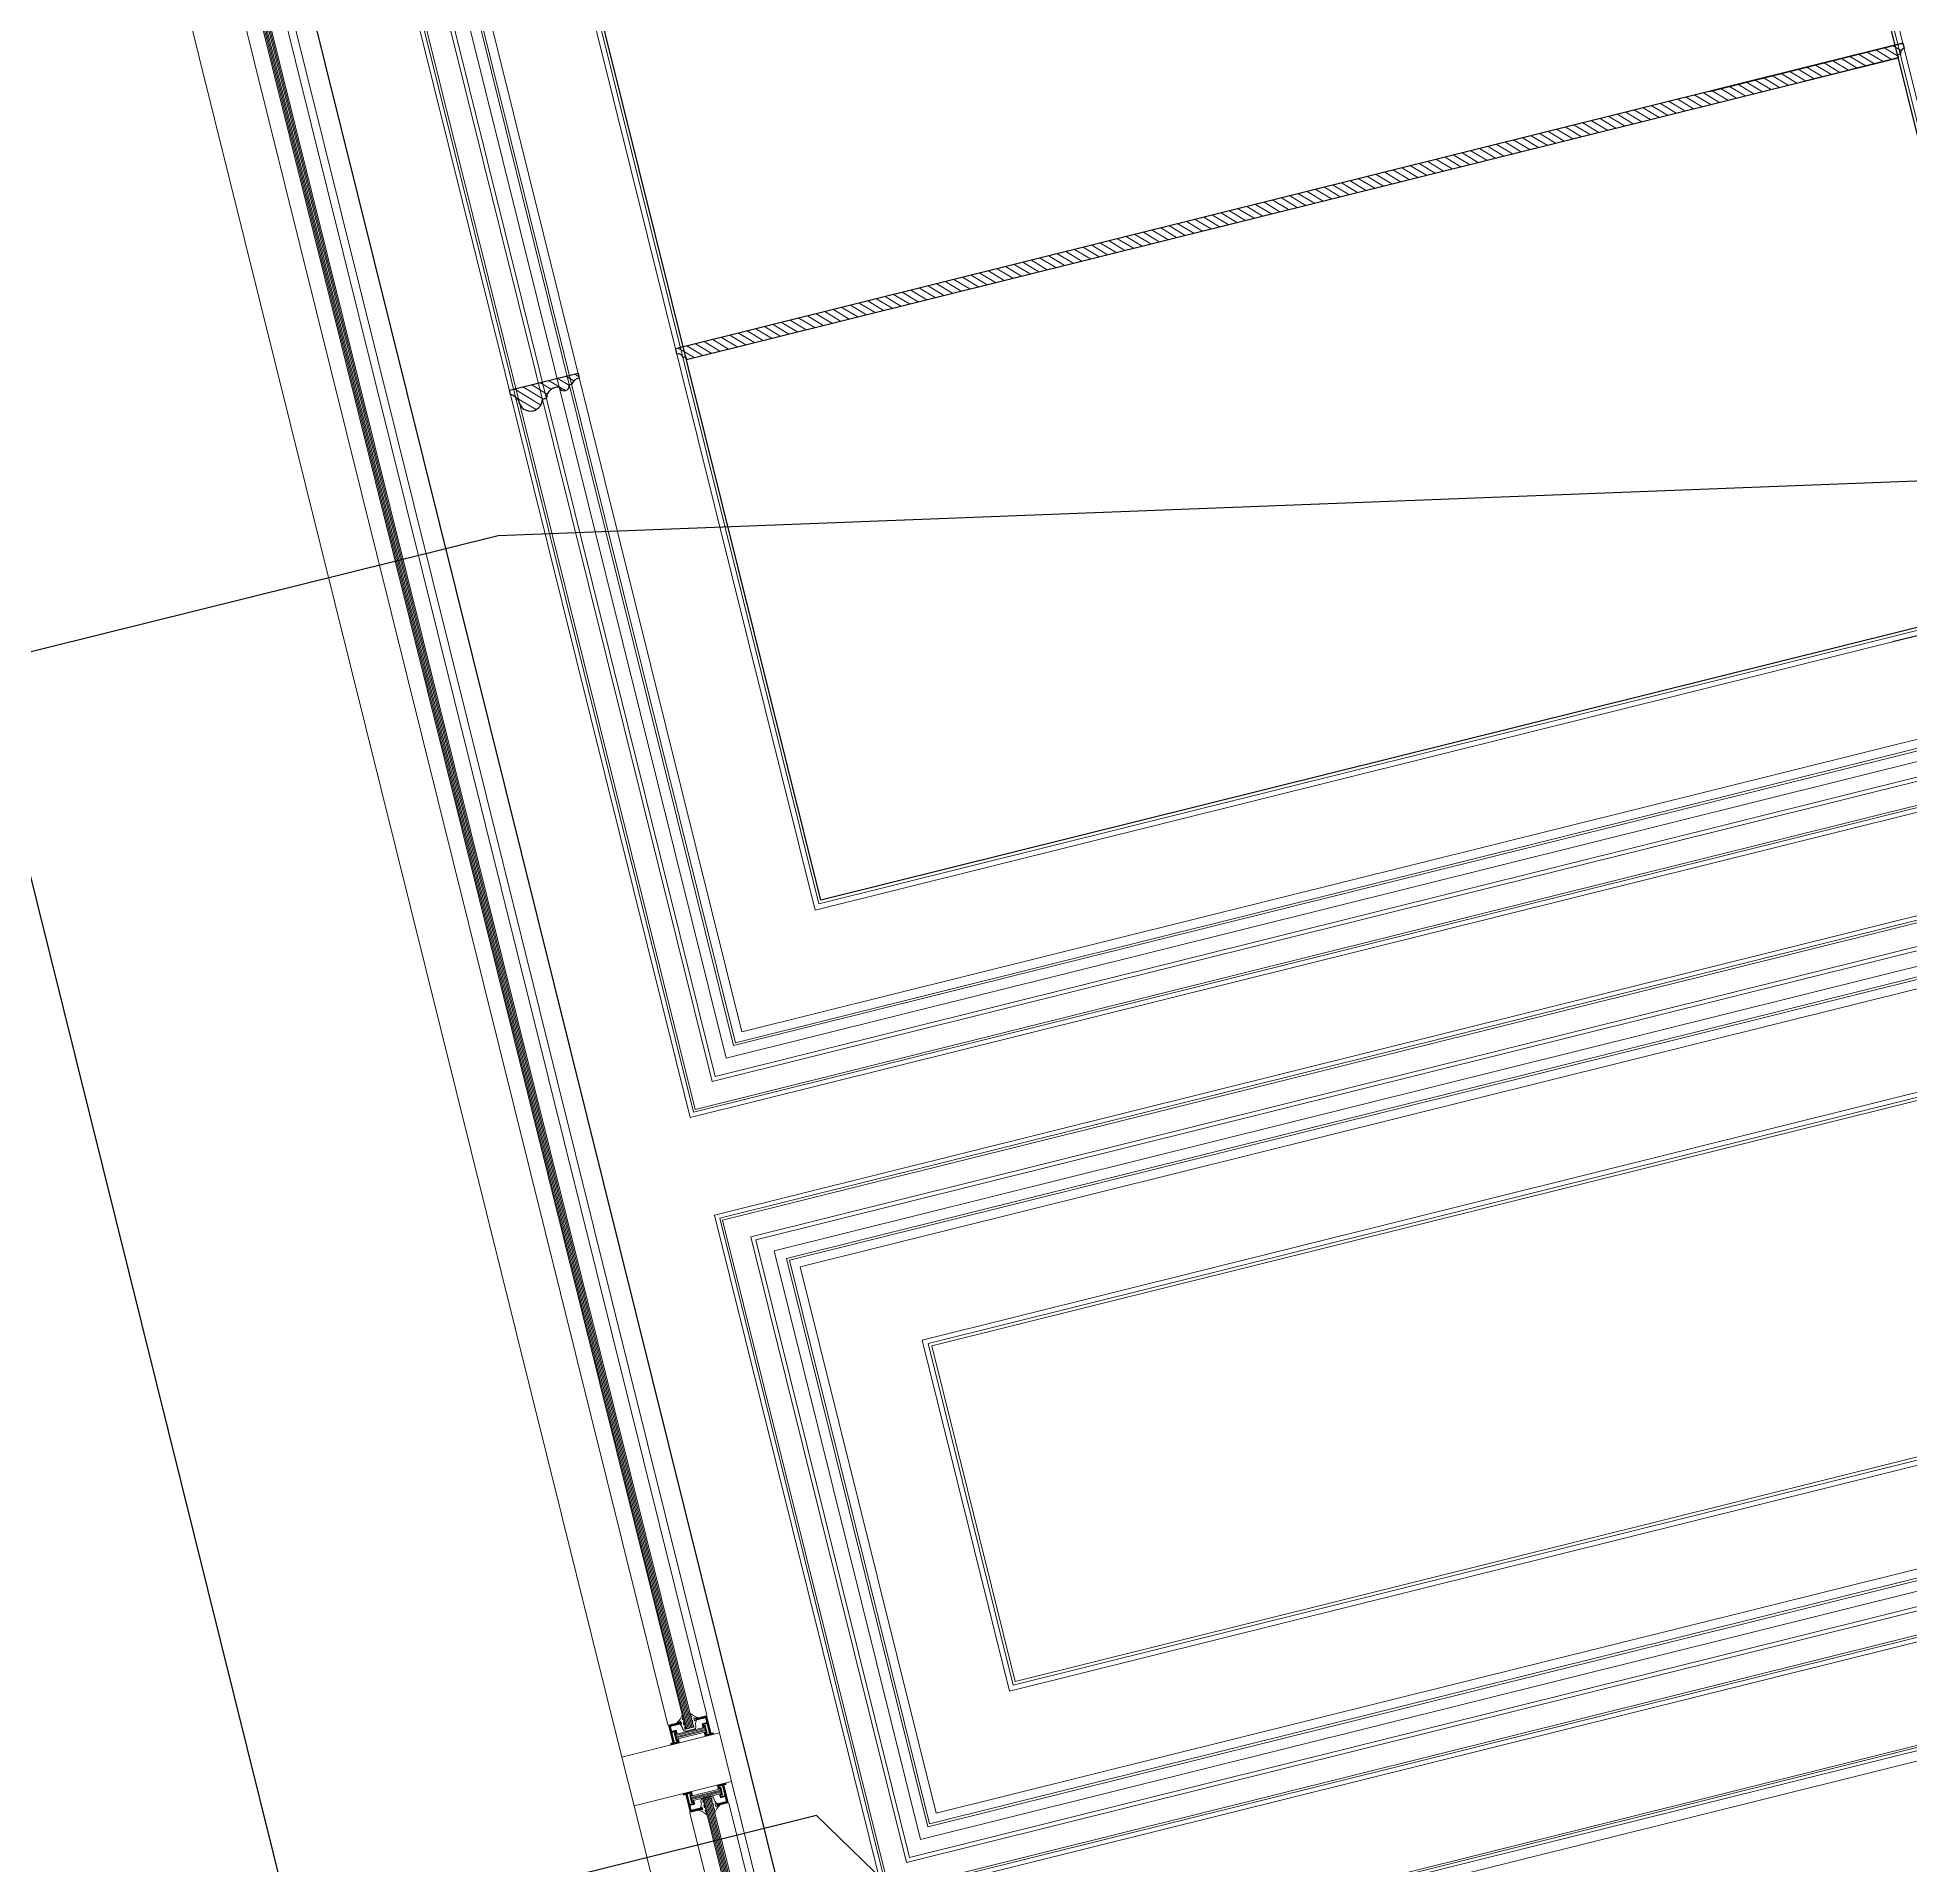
# Model space of a CAD drawing. Header units: inches. Extents: x 122939 to 389145, y 29603 to 574065.
# Drawn here: x 333753 to 335618, y 513212 to 515031 of the extents above; entities that cross this region are included whole.
import ezdxf

# ---------------------------------------------------------------- set-up
doc = ezdxf.new("R2010")
doc.units = ezdxf.units.IN
doc.header["$MEASUREMENT"] = 0
for name, color, linetype in [('48-TITLE', 7, 'Continuous'), ('A-DIMESNION-1', 7, 'Continuous'), ('A-TEXT', 7, 'Continuous'), ('Calliper Section walls', 3, 'Continuous'), ('CQ Grg Gypsum', 41, 'Continuous'), ('CQ PANEL DIMENSION', 1, 'Continuous'), ('CQ Plaster', 1, 'Continuous'), ('CQ wall section', 5, 'Continuous'), ('CQ_callout', 34, 'Continuous')]:
    doc.layers.add(name, color=color, linetype=linetype)
for name, color, linetype, lineweight in [('A-FLOR-SLAB', 7, 'Continuous', 40), ('A-GLAZ', 134, 'Continuous', 18), ('A-RNDR-ALUM', 1, 'Continuous', 9), ('A-RNDR-PT36', 253, 'Continuous', 20), ('CQ gypsum 2', 42, 'Continuous', 0), ('CQ Gypsum Hatch', 8, 'Continuous', 20), ('CQ Marble', 6, 'Continuous', 0)]:
    doc.layers.add(name, color=color, linetype=linetype, lineweight=lineweight)
doc.styles.add('romans', font='romans.shx')
doc.styles.get("Standard").update_dxf_attribs({"font": 'arial.ttf'})
doc.dimstyles.new('CQ Anno', dxfattribs={"dimscale": 40, "dimtxt": 2.2, "dimasz": 300, "dimexe": 1, "dimexo": 0.5, "dimgap": 0.5, "dimtad": 1, "dimrnd": 1, "dimdsep": 46, "dimtxsty": 'Standard', "dimblk": 'DOTSMALL', "dimcen": 0.0025, "dimdle": 0.5, "dimclrd": 8, "dimclre": 8, "dimclrt": 2, "dimazin": 2, "dimtfac": 1, "dimtix": 1, "dimtmove": 1, "dimatfit": 0, "dimfxl": 50, "dimtolj": 1, "dimtzin": 0, "dimlwd": -1, "dimarcsym": 1})
doc.dimstyles.get("Standard").update_dxf_attribs({"dimtxt": 0.18, "dimasz": 0.18, "dimexe": 0.18, "dimexo": 0.0625, "dimgap": 0.09, "dimtad": 0, "dimtih": 1, "dimtoh": 1, "dimdec": 4, "dimzin": 0, "dimdsep": 46, "dimtxsty": 'Standard', "dimcen": 0.09, "dimadec": 0, "dimazin": 0, "dimtfac": 1, "dimtdec": 4, "dimtofl": 0, "dimtmove": 0, "dimatfit": 3, "dimfxl": 1, "dimtolj": 1, "dimtzin": 0, "dimarcsym": 0})

# ---------------------------------------------------------------- blocks, each defined once
blk = doc.blocks.new('GLAZ-2')
at = {"layer": 'A-GLAZ'}
for p, q in [((-26.3, 511.6, 0), (-26.3, 2391.7, 0)), ((-24.9, 511.6, 0), (-24.9, 2391.7, 0)), ((-23.6, 511.6, 0), (-23.6, 2391.7, 0)), ((-22.3, 511.6, 0), (-22.3, 2391.7, 0)), ((-20.9, 511.6, 0), (-20.9, 2391.7, 0)), ((-19.6, 511.6, 0), (-19.6, 2391.7, 0)), ((-18.3, 511.6, 0), (-18.3, 2391.7, 0)), ((-26.3, 61.5, 0), (-26.3, 441.5, 0)), ((-24.9, 61.5, 0), (-24.9, 441.5, 0)), ((-23.6, 61.5, 0), (-23.6, 441.5, 0)), ((-22.3, 61.5, 0), (-22.3, 441.5, 0)), ((-20.9, 61.5, 0), (-20.9, 441.5, 0)), ((-19.6, 61.5, 0), (-19.6, 441.5, 0)), ((-18.3, 61.5, 0), (-18.3, 441.5, 0))]:
    blk.add_line(p, q, dxfattribs=at)
at = {"layer": 'A-RNDR-ALUM'}
for p, q in [((-50, 2400), (-50, 500, 0)), ((50, 2400), (50, 500, 0)), ((-38.2, 510.7, 0), (-37.5, 510.7, 0)), ((-38.2, 510.7, 0), (-38.2, 502.6, 0)), ((-38.2, 510.7, 0), (-37.5, 510.7, 0)), ((-38.2, 510.7, 0), (-38.2, 502.6, 0)), ((-37.5, 510.7, 0), (-37.5, 502.6, 0)), ((-37.5, 510.7, 0), (-37.5, 502.6, 0)), ((-37.5, 509, 0), (-7.1, 509, 0)), ((-37.5, 509, 0), (-7.1, 509, 0)), ((-37.5, 507.8, 0), (-7.1, 507.8, 0)), ((-37.5, 507.8, 0), (-7.1, 507.8, 0)), ((-37.5, 506.6, 0), (-7.1, 506.6, 0)), ((-37.5, 506.6, 0), (-7.1, 506.6, 0)), ((-37.5, 505.5, 0), (-7.1, 505.5, 0)), ((-37.5, 505.5, 0), (-7.1, 505.5, 0)), ((-37.5, 504.3, 0), (-7.1, 504.3, 0)), ((-37.5, 504.3, 0), (-7.1, 504.3, 0)), ((-36, 510.7, 0), (-35.3, 510.7, 0)), ((-36, 510.7, 0), (-35.3, 510.7, 0)), ((-6.4, 510.7, 0), (-7.1, 510.7, 0)), ((-7.1, 510.7, 0), (-7.1, 502.6, 0)), ((-6.4, 510.7, 0), (-7.1, 510.7, 0)), ((-7.1, 510.7, 0), (-7.1, 502.6, 0)), ((-6.4, 510.7, 0), (-6.4, 502.6, 0)), ((-6.4, 510.7, 0), (-6.4, 502.6, 0)), ((-38.2, 502.6, 0), (-37.5, 502.6, 0)), ((-38.2, 502.6, 0), (-37.5, 502.6, 0)), ((-36, 502.6, 0), (-35.3, 502.6, 0)), ((-36, 502.6, 0), (-35.3, 502.6, 0)), ((-6.4, 502.6, 0), (-7.1, 502.6, 0)), ((-6.4, 502.6, 0), (-7.1, 502.6, 0)), ((-50, 450, 0), (-50, 50, 0)), ((50, 450, 0), (50, 50, 0)), ((-38.2, 447.4, 0), (-37.5, 447.4, 0)), ((-38.2, 439.4, 0), (-38.2, 447.4, 0)), ((-38.2, 447.4, 0), (-37.5, 447.4, 0)), ((-38.2, 439.4, 0), (-38.2, 447.4, 0)), ((-38.2, 439.4, 0), (-37.5, 439.4, 0)), ((-38.2, 439.4, 0), (-37.5, 439.4, 0)), ((-37.5, 439.4, 0), (-37.5, 447.4, 0)), ((-37.5, 439.4, 0), (-37.5, 447.4, 0)), ((-37.5, 445.7, 0), (-7.1, 445.7, 0)), ((-37.5, 445.7, 0), (-7.1, 445.7, 0)), ((-37.5, 444.5, 0), (-7.1, 444.5, 0)), ((-37.5, 444.5, 0), (-7.1, 444.5, 0)), ((-37.5, 443.4, 0), (-7.1, 443.4, 0)), ((-37.5, 443.4, 0), (-7.1, 443.4, 0)), ((-37.5, 442.2, 0), (-7.1, 442.2, 0)), ((-37.5, 442.2, 0), (-7.1, 442.2, 0)), ((-37.5, 441, 0), (-7.1, 441, 0)), ((-37.5, 441, 0), (-7.1, 441, 0)), ((-36, 447.4, 0), (-35.3, 447.4, 0)), ((-36, 447.4, 0), (-35.3, 447.4, 0)), ((-36, 439.4, 0), (-35.3, 439.4, 0)), ((-36, 439.4, 0), (-35.3, 439.4, 0)), ((-6.4, 447.4, 0), (-7.1, 447.4, 0)), ((-7.1, 439.4, 0), (-7.1, 447.4, 0)), ((-6.4, 447.4, 0), (-7.1, 447.4, 0)), ((-7.1, 439.4, 0), (-7.1, 447.4, 0)), ((-6.4, 439.4, 0), (-7.1, 439.4, 0)), ((-6.4, 439.4, 0), (-7.1, 439.4, 0)), ((-6.4, 439.4, 0), (-6.4, 447.4, 0)), ((-6.4, 439.4, 0), (-6.4, 447.4, 0))]:
    blk.add_line(p, q, dxfattribs=at)
at = {"layer": 'A-RNDR-ALUM', "elevation": 0}
for points in [[(-14, 517.6), (-15.6, 517.6), (-15.6, 520.6, 0.015553), (-14.8, 520), (-11.6, 520, -0.104304), (-18.3, 526.1), (-18.3, 523.6, 0.016036), (-17.6, 522.8), (-17.6, 521.6), (-18.3, 520.9), (-18.3, 518.1), (-17.6, 518.7), (-17.6, 516.4), (-18.3, 515.7), (-18.3, 512.9), (-17.6, 513.5), (-17.6, 512.2, -0.414214), (-18.3, 511.6), (-26.3, 511.6, -0.414214), (-26.9, 512.2), (-26.9, 513.5), (-26.3, 512.9), (-26.3, 515.7), (-26.9, 516.4), (-26.9, 518.7), (-26.3, 518.1), (-26.3, 520.9), (-26.9, 521.6), (-26.9, 522.8, 0.016036), (-26.3, 523.6), (-26.3, 526.1, -0.104304), (-33, 520), (-29.8, 520, 0.015553), (-28.9, 520.6), (-28.9, 517.6), (-30.6, 517.6, -0.021646), (-28.9, 514.1), (-28.9, 512.2, 0.414214), (-26.3, 509.6), (-18.3, 509.6, 0.414214), (-15.6, 512.2), (-15.6, 514.1, -0.021646)], [(-14, 432.4), (-15.6, 432.4), (-15.6, 429.5, -0.015553), (-14.8, 430), (-11.6, 430, 0.104304), (-18.3, 423.9), (-18.3, 426.5, -0.016036), (-17.6, 427.2), (-17.6, 428.5), (-18.3, 429.1), (-18.3, 432), (-17.6, 431.3), (-17.6, 433.7), (-18.3, 434.3), (-18.3, 437.2), (-17.6, 436.5), (-17.6, 437.8, 0.414214), (-18.3, 438.5), (-26.3, 438.5, 0.414214), (-26.9, 437.8), (-26.9, 436.5), (-26.3, 437.2), (-26.3, 434.3), (-26.9, 433.7), (-26.9, 431.3), (-26.3, 432), (-26.3, 429.1), (-26.9, 428.5), (-26.9, 427.2, -0.016036), (-26.3, 426.5), (-26.3, 423.9, 0.104304), (-33, 430), (-29.8, 430, -0.015553), (-28.9, 429.5), (-28.9, 432.4), (-30.6, 432.4, 0.021646), (-28.9, 435.9), (-28.9, 437.8, -0.414214), (-26.3, 440.5), (-18.3, 440.5, -0.414214), (-15.6, 437.8), (-15.6, 435.9, 0.021646)]]:
    blk.add_lwpolyline(points, format="xyb", close=True, dxfattribs=at)
at = {"layer": 'A-RNDR-ALUM'}
blk.add_lwpolyline([(-50, 450), (50, 450), (50, 500), (-50, 500)], close=True, dxfattribs=at)
at = {"layer": 'A-RNDR-ALUM', "const_width": 0.928, "elevation": 0}
for points in [[(-43.7, 501.4, 0.414214), (-44.2, 500.9)], [(-43.7, 501.4, 0.414214), (-44.2, 500.9)], [(-0.7, 501.4, -0.414214), (-0.2, 501)], [(-0.7, 501.4, -0.414214), (-0.2, 501)], [(-43.7, 448.6, -0.414214), (-44.2, 449.1)], [(-43.7, 448.6, -0.414214), (-44.2, 449.1)], [(-0.7, 448.6, 0.414214), (-0.2, 449.1)], [(-0.7, 448.6, 0.414214), (-0.2, 449.1)]]:
    blk.add_lwpolyline(points, format="xyb", dxfattribs=at)
at = {"layer": 'A-RNDR-ALUM'}
for points in [[(-40.6, 518.8, 0), (-40.6, 520, 0), (-29.9, 518.8, 0), (-29.9, 520, 0)], [(-40.6, 518.8, 0), (-40.6, 520, 0), (-29.9, 518.8, 0), (-29.9, 520, 0)], [(-40.6, 517.6, 0), (-40.6, 518.8, 0), (-29.9, 517.6, 0), (-29.9, 518.8, 0)], [(-40.6, 517.6, 0), (-40.6, 518.8, 0), (-29.9, 517.6, 0), (-29.9, 518.8, 0)], [(-39.8, 513.3, 0), (-39.8, 511.5, 0), (-35, 513.3, 0), (-36.9, 511.5, 0)], [(-39.8, 513.3, 0), (-39.8, 511.5, 0), (-35, 513.3, 0), (-36.9, 511.5, 0)], [(-36.9, 509.3, 0), (-35, 509.3, 0), (-36.9, 511.5, 0), (-35, 513.3, 0)], [(-36.9, 509.3, 0), (-35, 509.3, 0), (-36.9, 511.5, 0), (-35, 513.3, 0)], [(-36.9, 504, 0), (-35, 504, 0), (-36.9, 501.9, 0), (-35, 500, 0)], [(-36.9, 504, 0), (-35, 504, 0), (-36.9, 501.9, 0), (-35, 500, 0)], [(-4.3, 518.8, 0), (-4.3, 520, 0), (-15.1, 518.8, 0), (-15.1, 520, 0)], [(-4.3, 518.8, 0), (-4.3, 520, 0), (-15.1, 518.8, 0), (-15.1, 520, 0)], [(-4.3, 517.6, 0), (-4.3, 518.8, 0), (-15.1, 517.6, 0), (-15.1, 518.8, 0)], [(-4.3, 517.6, 0), (-4.3, 518.8, 0), (-15.1, 517.6, 0), (-15.1, 518.8, 0)], [(-4.6, 513.3, 0), (-4.6, 511.5, 0), (-9.4, 513.3, 0), (-7.5, 511.5, 0)], [(-7.5, 509.3, 0), (-9.4, 509.3, 0), (-7.5, 511.5, 0), (-9.4, 513.3, 0)], [(-4.6, 513.3, 0), (-4.6, 511.5, 0), (-9.4, 513.3, 0), (-7.5, 511.5, 0)], [(-7.5, 509.3, 0), (-9.4, 509.3, 0), (-7.5, 511.5, 0), (-9.4, 513.3, 0)], [(-7.5, 504, 0), (-9.4, 504, 0), (-7.5, 501.9, 0), (-9.4, 500, 0)], [(-7.5, 504, 0), (-9.4, 504, 0), (-7.5, 501.9, 0), (-9.4, 500, 0)], [(-44.6, 500, 0), (-44.6, 500.9, 0), (-42.2, 500, 0), (-43.7, 500.9, 0)], [(-44.6, 500, 0), (-44.6, 500.9, 0), (-42.2, 500, 0), (-43.7, 500.9, 0)], [(-42.2, 500, 0), (-43.7, 500.9, 0), (-42.2, 501.9, 0), (-43.7, 501.9, 0)], [(-42.2, 500, 0), (-43.7, 500.9, 0), (-42.2, 501.9, 0), (-43.7, 501.9, 0)], [(-36.9, 501.9, 0), (-35, 500, 0), (-39.8, 501.9, 0), (-39.8, 500, 0)], [(-36.9, 501.9, 0), (-35, 500, 0), (-39.8, 501.9, 0), (-39.8, 500, 0)], [(-7.5, 501.9, 0), (-9.4, 500, 0), (-4.6, 501.9, 0), (-4.6, 500, 0)], [(-7.5, 501.9, 0), (-9.4, 500, 0), (-4.6, 501.9, 0), (-4.6, 500, 0)], [(-2.2, 500, 0), (-0.7, 500.9, 0), (-2.2, 501.9, 0), (-0.7, 501.9, 0)], [(-2.2, 500, 0), (-0.7, 500.9, 0), (-2.2, 501.9, 0), (-0.7, 501.9, 0)], [(0.2, 500, 0), (0.2, 500.9, 0), (-2.2, 500, 0), (-0.7, 500.9, 0)], [(0.2, 500, 0), (0.2, 500.9, 0), (-2.2, 500, 0), (-0.7, 500.9, 0)], [(-44.6, 450, 0), (-44.6, 449.1, 0), (-42.2, 450, 0), (-43.7, 449.1, 0)], [(-44.6, 450, 0), (-44.6, 449.1, 0), (-42.2, 450, 0), (-43.7, 449.1, 0)], [(-42.2, 450, 0), (-43.7, 449.1, 0), (-42.2, 448.2, 0), (-43.7, 448.2, 0)], [(-42.2, 450, 0), (-43.7, 449.1, 0), (-42.2, 448.2, 0), (-43.7, 448.2, 0)], [(-36.9, 448.2, 0), (-35, 450, 0), (-39.8, 448.2, 0), (-39.8, 450, 0)], [(-36.9, 448.2, 0), (-35, 450, 0), (-39.8, 448.2, 0), (-39.8, 450, 0)], [(-36.9, 446, 0), (-35, 446, 0), (-36.9, 448.2, 0), (-35, 450, 0)], [(-36.9, 446, 0), (-35, 446, 0), (-36.9, 448.2, 0), (-35, 450, 0)], [(-7.5, 448.2, 0), (-9.4, 450, 0), (-4.6, 448.2, 0), (-4.6, 450, 0)], [(-7.5, 446, 0), (-9.4, 446, 0), (-7.5, 448.2, 0), (-9.4, 450, 0)], [(-7.5, 446, 0), (-9.4, 446, 0), (-7.5, 448.2, 0), (-9.4, 450, 0)], [(-7.5, 448.2, 0), (-9.4, 450, 0), (-4.6, 448.2, 0), (-4.6, 450, 0)], [(-2.2, 450, 0), (-0.7, 449.1, 0), (-2.2, 448.2, 0), (-0.7, 448.2, 0)], [(0.2, 450, 0), (0.2, 449.1, 0), (-2.2, 450, 0), (-0.7, 449.1, 0)], [(-2.2, 450, 0), (-0.7, 449.1, 0), (-2.2, 448.2, 0), (-0.7, 448.2, 0)], [(0.2, 450, 0), (0.2, 449.1, 0), (-2.2, 450, 0), (-0.7, 449.1, 0)], [(-40.6, 432.4, 0), (-40.6, 431.2, 0), (-29.9, 432.4, 0), (-29.9, 431.2, 0)], [(-40.6, 432.4, 0), (-40.6, 431.2, 0), (-29.9, 432.4, 0), (-29.9, 431.2, 0)], [(-40.6, 431.2, 0), (-40.6, 430, 0), (-29.9, 431.2, 0), (-29.9, 430, 0)], [(-40.6, 431.2, 0), (-40.6, 430, 0), (-29.9, 431.2, 0), (-29.9, 430, 0)], [(-39.8, 436.7, 0), (-39.8, 438.5, 0), (-35, 436.7, 0), (-36.9, 438.5, 0)], [(-39.8, 436.7, 0), (-39.8, 438.5, 0), (-35, 436.7, 0), (-36.9, 438.5, 0)], [(-36.9, 440.7, 0), (-35, 440.7, 0), (-36.9, 438.5, 0), (-35, 436.7, 0)], [(-36.9, 440.7, 0), (-35, 440.7, 0), (-36.9, 438.5, 0), (-35, 436.7, 0)], [(-4.3, 432.4, 0), (-4.3, 431.2, 0), (-15.1, 432.4, 0), (-15.1, 431.2, 0)], [(-4.3, 432.4, 0), (-4.3, 431.2, 0), (-15.1, 432.4, 0), (-15.1, 431.2, 0)], [(-4.3, 431.2, 0), (-4.3, 430, 0), (-15.1, 431.2, 0), (-15.1, 430, 0)], [(-4.3, 431.2, 0), (-4.3, 430, 0), (-15.1, 431.2, 0), (-15.1, 430, 0)], [(-7.5, 440.7, 0), (-9.4, 440.7, 0), (-7.5, 438.5, 0), (-9.4, 436.7, 0)], [(-7.5, 440.7, 0), (-9.4, 440.7, 0), (-7.5, 438.5, 0), (-9.4, 436.7, 0)], [(-4.6, 436.7, 0), (-4.6, 438.5, 0), (-9.4, 436.7, 0), (-7.5, 438.5, 0)], [(-4.6, 436.7, 0), (-4.6, 438.5, 0), (-9.4, 436.7, 0), (-7.5, 438.5, 0)]]:
    blk.add_solid(points, dxfattribs=at)
for points in [[(-42.2, 520, 0), (-39.8, 517.6, 0), (-42.2, 500, 0), (-39.8, 500, 0)], [(-42.2, 520, 0), (-39.8, 517.6, 0), (-40.1, 520, 0), (-40.1, 517.6, 0)], [(-42.2, 520, 0), (-39.8, 517.6, 0), (-42.2, 500, 0), (-39.8, 500, 0)], [(-42.2, 520, 0), (-39.8, 517.6, 0), (-40.1, 520, 0), (-40.1, 517.6, 0)], [(-4.6, 517.6, 0), (-2.2, 520, 0), (-4.6, 500, 0), (-2.2, 500, 0)], [(-2.2, 520, 0), (-4.6, 517.6, 0), (-4.3, 520, 0), (-4.3, 517.6, 0)], [(-4.6, 517.6, 0), (-2.2, 520, 0), (-4.6, 500, 0), (-2.2, 500, 0)], [(-2.2, 520, 0), (-4.6, 517.6, 0), (-4.3, 520, 0), (-4.3, 517.6, 0)], [(-42.2, 430, 0), (-39.8, 432.4, 0), (-42.2, 450, 0), (-39.8, 450, 0)], [(-42.2, 430, 0), (-39.8, 432.4, 0), (-42.2, 450, 0), (-39.8, 450, 0)], [(-4.6, 432.4, 0), (-2.2, 430, 0), (-4.6, 450, 0), (-2.2, 450, 0)], [(-4.6, 432.4, 0), (-2.2, 430, 0), (-4.6, 450, 0), (-2.2, 450, 0)], [(-42.2, 430, 0), (-39.8, 432.4, 0), (-40.1, 430, 0), (-40.1, 432.4, 0)], [(-42.2, 430, 0), (-39.8, 432.4, 0), (-40.1, 430, 0), (-40.1, 432.4, 0)], [(-2.2, 430, 0), (-4.6, 432.4, 0), (-4.3, 430, 0), (-4.3, 432.4, 0)], [(-2.2, 430, 0), (-4.6, 432.4, 0), (-4.3, 430, 0), (-4.3, 432.4, 0)]]:
    blk.add_trace(points, dxfattribs=at)
at = {"layer": 'A-RNDR-PT36'}
for p, q in [((-42.2, 520, 0), (-42.2, 2380.2, 0)), ((-2.2, 2380.2, 0), (-2.2, 520, 0)), ((-42.2, 70, 0), (-42.2, 430, 0)), ((-2.2, 430, 0), (-2.2, 70, 0))]:
    blk.add_line(p, q, dxfattribs=at)
blk = doc.blocks.new('section a and b')
at = {"layer": 'Calliper Section walls', "color": 1}
blk.add_line((118722.6, -26290.5, 0), (118722.6, -29190.5, 0), dxfattribs=at)
at = {"layer": 'CQ Plaster', "color": 1, "ltscale": 0.03}
blk.add_line((119202.6, -26310.5, 0), (119202.6, -29190.5, 0), dxfattribs=at)
at = {"layer": 'A-FLOR-SLAB', "xscale": -1}
blk.add_blockref('GLAZ-2', (119132.6, -29190.5, 0), dxfattribs=at)
blk = doc.blocks.new('DOT')
at = {"layer": '48-TITLE'}
h = blk.add_hatch(color=256, dxfattribs=at)
h.dxf.hatch_style = 1
edge = h.paths.add_edge_path()
edge.add_arc((0, -1.03), 1.03, 0, 360)
blk.add_circle((0, -1.03), 1.03, dxfattribs=at)
blk = doc.blocks.new('_DotSmall')
at = {"color": 0, "linetype": 'ByBlock', "const_width": 0.5}
blk.add_lwpolyline([(-0.0625, 0, 1), (0.0625, 0, 1)], format="xyb", close=True, dxfattribs=at)
blk = doc.blocks.new('*D285')
at = {"layer": 'A-DIMESNION-1', "color": 8, "lineweight": -2, "ltscale": 0.05, "transparency": 16777216}
for p, q in [((336598.7, 519154.1), (331167.4, 517802.8)), ((334379.5, 512815.8), (332523.1, 512354))]:
    blk.add_line(p, q, dxfattribs=at)
at = {"layer": 'A-DIMESNION-1', "color": 8, "ltscale": 0.05, "transparency": 16777216}
blk.add_line((332564.3, 512353.9), (331203.8, 517822.2), dxfattribs=at)
at = {"layer": 'Defpoints', "color": 0, "linetype": 'Continuous', "ltscale": 0.05, "transparency": 16777216}
for p in [(336618.1, 519159, 0), (331206.2, 517812.5), (334398.9, 512820.7)]:
    blk.add_point(p, dxfattribs=at)
at = {"layer": 'A-DIMESNION-1', "color": 8, "linetype": 'Continuous', "ltscale": 0.05, "transparency": 16777216, "xscale": 20, "yscale": 20, "zscale": 20}
for p, rotation in [((331206.2, 517812.5), 103.9714232843947), ((332561.9, 512363.6), 283.9714232843947)]:
    blk.add_blockref('_DotSmall', p, dxfattribs=dict(at, rotation=rotation))
at = {"layer": 'A-DIMESNION-1', "color": 2, "linetype": 'Continuous', "ltscale": 0.05, "transparency": 16777216, "insert": (331911.7, 515094.9), "char_height": 44, "attachment_point": 5, "rotation": 283.9714}
blk.add_mtext('\\A1;5615', dxfattribs=at)
blk = doc.blocks.new('*D295')
at = {"layer": 'A-DIMESNION-1', "color": 8, "lineweight": -2, "ltscale": 0.05, "transparency": 16777216}
for p, q in [((334450.2, 516337.1), (331927.8, 515709.5)), ((334379.5, 512815.8), (332748.7, 512410.1))]:
    blk.add_line(p, q, dxfattribs=at)
at = {"layer": 'A-DIMESNION-1', "color": 8, "ltscale": 0.05, "transparency": 16777216}
blk.add_line((331964.2, 515728.9), (332789.9, 512410.1), dxfattribs=at)
at = {"layer": 'Defpoints', "color": 0, "linetype": 'Continuous', "ltscale": 0.05, "transparency": 16777216}
for p in [(334469.6, 516341.9, 0), (334398.9, 512820.7), (332787.5, 512419.8)]:
    blk.add_point(p, dxfattribs=at)
at = {"layer": 'A-DIMESNION-1', "color": 8, "linetype": 'Continuous', "ltscale": 0.05, "transparency": 16777216, "xscale": 20, "yscale": 20, "zscale": 20}
for p, rotation in [((331966.6, 515719.2), 103.9714232843947), ((332787.5, 512419.8), 283.9714232843947)]:
    blk.add_blockref('_DotSmall', p, dxfattribs=dict(at, rotation=rotation))
at = {"layer": 'A-DIMESNION-1', "color": 2, "linetype": 'Continuous', "ltscale": 0.05, "transparency": 16777216, "insert": (332404.7, 514076.3), "char_height": 44, "attachment_point": 5, "rotation": 283.9714}
blk.add_mtext('\\A1;3400', dxfattribs=at)
blk = doc.blocks.new('*D345')
at = {"layer": 'A-DIMESNION-1', "color": 8, "ltscale": 0.05, "transparency": 16777216}
for p, q in [((335639.4, 514439.7), (335634.5, 514459.1)), ((335639.4, 514439.7), (335663.5, 514342.6)), ((335663.5, 514342.6), (335668.3, 514323.2))]:
    blk.add_line(p, q, dxfattribs=at)
at = {"layer": 'A-DIMESNION-1', "color": 8, "lineweight": -2, "ltscale": 0.05, "transparency": 16777216}
for p, q in [((335698.5, 514454.4), (335600.5, 514430)), ((335722.7, 514357.4), (335624.7, 514333))]:
    blk.add_line(p, q, dxfattribs=at)
at = {"layer": 'Defpoints', "color": 0, "linetype": 'Continuous', "ltscale": 0.05, "transparency": 16777216}
for p in [(335717.9, 514459.2, 0), (335742.1, 514362.2, 0), (335663.5, 514342.6)]:
    blk.add_point(p, dxfattribs=at)
at = {"layer": 'A-DIMESNION-1', "color": 8, "linetype": 'Continuous', "ltscale": 0.05, "transparency": 16777216, "xscale": 20, "yscale": 20, "zscale": 20}
for p, rotation in [((335639.4, 514439.7), 283.9714232843947), ((335663.5, 514342.6), 103.9714232843947)]:
    blk.add_blockref('_DotSmall', p, dxfattribs=dict(at, rotation=rotation))
at = {"layer": 'A-DIMESNION-1', "color": 2, "linetype": 'Continuous', "ltscale": 0.05, "transparency": 16777216, "insert": (335679, 514398), "char_height": 44, "attachment_point": 5, "rotation": 283.9714}
blk.add_mtext('\\A1;100', dxfattribs=at)

msp = doc.modelspace()

# ---------------------------------------------------------------- hatches: boundary and pattern name
at = {"layer": 'CQ Gypsum Hatch'}
h = msp.add_hatch(dxfattribs=at)
h.set_pattern_fill('ANSI31', color=256, scale=50, angle=283.971423, style=0)
h.set_pattern_definition([(328.9714233, (98010.9385, 540048.388), (3.22165956, 5.35568947), [])])
edge = h.paths.add_edge_path()
edge.add_line((335610.515, 515025.576), (334388.541, 514721.551))
edge.add_line((334388.541, 514721.551), (334389.748, 514716.699))
edge.add_arc((334390.824, 514711.639), 5.173, 15.855548, 102.006477, ccw=False)
edge.add_line((334395.801, 514713.052), (334398.712, 514713.777))
edge.add_line((334398.712, 514713.777), (334399.436, 514710.866))
edge.add_line((334399.436, 514710.866), (335605.897, 515011.031))
h = msp.add_hatch(dxfattribs=at)
h.set_pattern_fill('ANSI31', color=256, scale=50, angle=283.971423, style=0)
h.set_pattern_definition([(328.9714233, (567042.3525, 483864.126), (3.22165956, 5.35568947), [])])
edge = h.paths.add_edge_path()
edge.add_arc((334244.287, 514671.507), 11.879, -178.744899, 0.025333, ccw=False)
edge.add_line((334232.41, 514671.247), (334230.155, 514670.686))
edge.add_ellipse((334225.946, 514669.638), major_axis=(-1.577, 6.34), ratio=0.66380614, start_angle=270, end_angle=360)
edge.add_line((334224.369, 514675.979), (334223.262, 514680.43))
edge.add_line((334223.262, 514680.43), (334291.639, 514697.442))
edge.add_line((334291.639, 514697.442), (334292.871, 514692.49))
edge.add_arc((334294.379, 514682.875), 9.733, 98.915969, 160.050838)
edge.add_line((334285.23, 514686.196), (334282.923, 514685.622))
edge.add_arc((334277.819, 514684.911), 5.153, -159.984363, 7.92721, ccw=False)
edge.add_arc((334271.327, 514672.085), 11.184, 81.516646, 177.855547)
edge.add_spline(control_points=[(334260.151, 514672.504), (334258.822, 514672.173), (334257.494, 514671.843), (334256.166, 514671.512)], knot_values=[0, 0, 0, 0, 0.16719196, 0.16719196, 0.16719196, 0.16719196], degree=3, periodic=0)

# ---------------------------------------------------------------- linework, layer by layer
at = {"layer": 'CQ Grg Gypsum'}
for p, q in [((334223.262, 514680.43, -0.006), (334291.639, 514697.442, -0.006)), ((334291.639, 514697.442, -0.006), (334292.871, 514692.49, -0.006)), ((334224.369, 514675.979, -0.006), (334223.262, 514680.43, -0.006)), ((334282.923, 514685.622, -0.006), (334285.23, 514686.196, -0.006)), ((334230.155, 514670.686, -0.006), (334232.41, 514671.247, -0.006))]:
    msp.add_line(p, q, dxfattribs=at)
at = {"layer": 'CQ Grg Gypsum', "elevation": -0.006}
for points in [[(335610.515, 515025.576), (334388.541, 514721.551), (334389.748, 514716.699, -0.39467141), (334395.801, 514713.052), (334398.712, 514713.777), (334399.436, 514710.866), (335605.897, 515011.031)], [(335418.019, 514977.684), (335610.515, 515025.576), (335611.722, 515020.724, 0.39467141), (335608.084, 515014.667), (335605.173, 515013.942), (335605.897, 515011.031), (335510.778, 514987.365)]]:
    msp.add_lwpolyline(points, format="xyb", dxfattribs=at)
at = {"layer": 'CQ Grg Gypsum'}
for centre, radius, start, end in [((334271.327, 514672.085, -0.006), 11.184, 81.516646, 177.855547), ((334277.819, 514684.911, -0.006), 5.153, 200.015637, 7.92721), ((334294.379, 514682.875, -0.006), 9.733, 98.915969, 160.050838), ((334244.287, 514671.507, -0.006), 11.879, 181.255094, 0.025333)]:
    msp.add_arc(centre, radius, start, end, dxfattribs=at)
at = {"layer": 'CQ Grg Gypsum', "extrusion": (0, 0, -1)}
msp.add_ellipse((334225.946, 514669.638, -0.006), major_axis=(-1.577, 6.34), ratio=0.66380614, start_param=0, end_param=1.57079633, dxfattribs=at)
at = {"layer": 'CQ Grg Gypsum'}
msp.add_spline([(334256.166, 514671.512, -0.006), (334260.151, 514672.504, -0.006)], degree=3, dxfattribs=at)
at = {"layer": 'CQ gypsum 2', "elevation": -0.006}
for points in [[(335956.043, 514342.815), (334403.371, 513956.513), (334020.452, 515495.585), (335573.125, 515881.887)], [(335950.787, 514345.976), (334406.533, 513961.768), (334025.708, 515492.423), (335569.963, 515876.631)], [(335947.971, 514347.671), (334408.227, 513964.585), (334028.524, 515490.729), (335568.269, 515873.815)], [(335919.957, 514364.522), (334425.078, 513992.599), (334056.538, 515473.878), (335551.418, 515845.801)], [(335914.981, 514367.516), (334428.072, 513997.575), (334061.515, 515470.884), (335548.424, 515840.825)], [(335896.783, 514378.462), (334439.018, 514015.773), (334079.713, 515459.938), (335537.477, 515822.627)], [(335884.362, 514385.934), (334446.49, 514028.194), (334092.133, 515452.466), (335530.006, 515810.206)], [(335881.481, 514387.667), (334448.223, 514031.075), (334095.015, 515450.733), (335528.272, 515807.325)], [(335870.654, 514394.18), (334454.736, 514041.902), (334105.842, 515444.22), (335521.76, 515796.498)], [(335749.469, 514467.078), (334527.634, 514163.087), (334227.027, 515371.322), (335448.862, 515675.313)], [(335743.418, 514470.717), (334531.274, 514169.138), (334233.078, 515367.682), (335445.222, 515669.262)], [(335980.187, 514245.773), (334427.515, 513859.471), (334596.802, 513179.051), (336149.475, 513565.353)], [(335977.026, 514240.517), (334432.771, 513856.309), (334599.964, 513184.307), (336144.219, 513568.514)], [(335975.331, 514237.701), (334435.587, 513854.615), (334601.658, 513187.123), (336141.402, 513570.209)], [(335958.48, 514209.687), (334463.601, 513837.764), (334618.509, 513215.137), (336113.389, 513587.06)], [(335955.486, 514204.711), (334468.577, 513834.77), (334621.503, 513220.113), (336108.412, 513590.054)], [(335944.54, 514186.513), (334486.775, 513823.823), (334632.45, 513238.311), (336090.214, 513601)], [(335937.068, 514174.092), (334499.196, 513816.352), (334639.921, 513250.732), (336077.794, 513608.472)], [(335935.335, 514171.211), (334502.077, 513814.619), (334641.655, 513253.613), (336074.912, 513610.205)], [(335928.822, 514160.384), (334512.904, 513808.106), (334648.167, 513264.44), (336064.085, 513616.718)], [(335928.822, 514160.384), (334512.904, 513808.106), (334648.167, 513264.44), (336064.085, 513616.718)], [(335855.924, 514039.198), (334634.09, 513735.208), (334721.065, 513385.625), (335942.9, 513689.616)], [(335852.285, 514033.148), (334640.14, 513731.568), (334724.705, 513391.676), (335936.849, 513693.255)], [(335850.098, 514029.512), (334643.776, 513729.381), (334726.892, 513395.312), (335933.214, 513695.442)]]:
    msp.add_lwpolyline(points, close=True, dxfattribs=at)
at = {"layer": 'CQ Marble'}
for p, q in [((334524.171, 513057.932, 0.001), (337076.88, 513693.041, 0.001)), ((334524.654, 513055.991, 0.001), (337089.008, 513693.998, 0.001)), ((334525.379, 513053.079, 0.001), (337089.733, 513691.086, 0.001)), ((334527.793, 513043.375, 0.001), (337101.851, 513683.797, 0.001))]:
    msp.add_line(p, q, dxfattribs=at)
at = {"layer": 'CQ PANEL DIMENSION', "elevation": -0.006}
msp.add_lwpolyline([(335739.782, 514472.904), (334533.461, 514172.774), (334236.713, 515365.496), (335443.035, 515665.626)], close=True, dxfattribs=at)

# ---------------------------------------------------------------- block references
at = {"layer": 'CQ wall section', "color": 0, "rotation": 13.97142328298569}
msp.add_blockref('section a and b', (211848.651, 512410.809, 0.002), dxfattribs=at)

# ---------------------------------------------------------------- texts
at = {"layer": 'A-TEXT', "color": 1, "style": 'romans'}
msp.add_text('CANCEL COLUMNS AND REPLACE BY FRENCH DOOR', height=500, rotation=13.971423, dxfattribs=at).set_placement((330472.186, 509317.602, 0))

# ---------------------------------------------------------------- dimensions: what is measured, and where the dimension line sits
at = {"layer": 'A-DIMESNION-1', "color": 64, "linetype": 'Continuous', "ltscale": 0.05}
for base, p1, p2, picture, middle in [((331206.233, 517812.5, 0), (334398.919, 512820.672, 0), (336618.089, 519158.961, 0.001), '*D285', (331911.691, 515094.935, 0)), ((332787.532, 512419.761, 0), (334469.598, 516341.908, 0.002), (334398.919, 512820.672, 0), '*D295', (332404.725, 514076.345, 0)), ((335663.496, 514342.639, 0.002), (335717.943, 514459.234, -0.006), (335742.087, 514362.193, -0.006), '*D345', (335679.047, 514398.033, 0.002))]:
    dim = msp.add_linear_dim(base=base, p1=p1, p2=p2, angle=103.971423, dimstyle='CQ Anno', override={"dimscale": 0, "dimasz": 1, "dimexe": 2, "dimexo": 1, "dimgap": 0.3, "dimcen": 0.005}, dxfattribs=at)
    dim.commit()
    dim.dimension.update_dxf_attribs({"geometry": picture, "text_midpoint": middle})

# ---------------------------------------------------------------- leaders
at = {"layer": 'CQ_callout'}
for points in [[(336046.134, 514606.194, -0.016), (334212.038, 514535.59, -0.016), (333573.25, 514376.66, -0.016)], [(334822.542, 512977.757, -0.016), (334528.873, 513262.128, -0.016), (333890.086, 513103.198, -0.016)]]:
    msp.add_leader(points, dimstyle='Standard', override={"dimasz": 10, "dimldrblk": 'Dot', "dimfxl": 0.1, "dimarcsym": 2}, dxfattribs=at)

doc.saveas('drawing.dxf')
